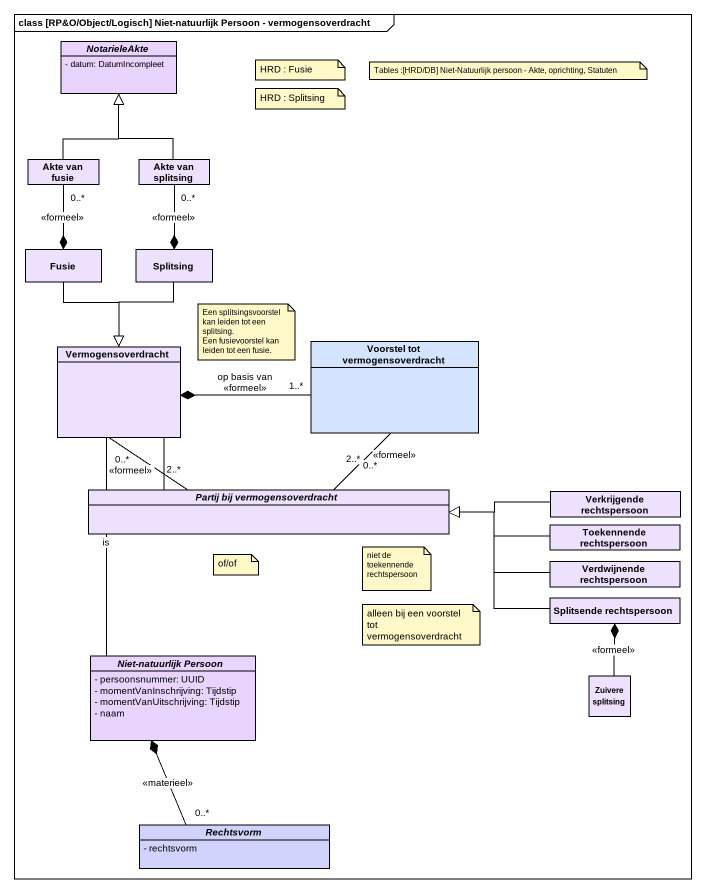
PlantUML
@startuml
mainframe class [RP&O/Object/Logisch] Niet-natuurlijk Persoon - vermogensoverdracht
hide circle
hide empty members
skinparam classAttributeIconSize 0
abstract class NotarieleAkte #E9D4FE {
  - datum: DatumIncompleet
}
class "Akte van fusie" as Akte_van_fusie #EDE1FD
class "Akte van splitsing" as Akte_van_splitsing #EDE1FD
class Fusie #EDE1FD
class Splitsing #EDE1FD
class Vermogensoverdracht #EDE1FD
class "Voorstel tot vermogensoverdracht" as Voorstel_tot #D4E3FE
abstract class "Partij bij vermogensoverdracht" as Partij_bij #EDE1FD
class "Verkrijgende rechtspersoon" as Verkrijgende_rechtspersoon #EDE1FD
class "Toekennende rechtspersoon" as Toekennende_rechtspersoon #EDE1FD
class "Verdwijnende rechtspersoon" as Verdwijnende_rechtspersoon #EDE1FD
class "Splitsende rechtspersoon" as Splitsende_rechtspersoon #EDE1FD
abstract class "Niet-natuurlijk Persoon" as Niet_natuurlijk_Persoon #E9D4FE {
  - persoonsnummer: UUID
  - momentVanInschrijving: Tijdstip
  - momentVanUitschrijving: Tijdstip
  - naam
}
class "Zuivere splitsing" as Zuivere_splitsing #EDE1FD
abstract class Rechtsvorm #D2D3FC {
  - rechtsvorm
}
Akte_van_fusie -up-|> NotarieleAkte
Akte_van_fusie "0..*" --* Fusie : <<formeel>>
Akte_van_splitsing -up-|> NotarieleAkte
Akte_van_splitsing "0..*" --* Splitsing : <<formeel>>
Fusie --|> Vermogensoverdracht
Splitsing --|> Vermogensoverdracht
Vermogensoverdracht "0..*" -- "2..*" Partij_bij : <<formeel>>
Voorstel_tot "1..*" -left-* Vermogensoverdracht : op basis van\n<<formeel>>
Voorstel_tot "0..*" -- "2..*" Partij_bij : <<formeel>>
Partij_bij -- Niet_natuurlijk_Persoon : is
Verkrijgende_rechtspersoon -left-|> Partij_bij
Toekennende_rechtspersoon -left-|> Partij_bij
Verdwijnende_rechtspersoon -left-|> Partij_bij
Splitsende_rechtspersoon -left-|> Partij_bij
Zuivere_splitsing -up-* Splitsende_rechtspersoon : <<formeel>>
Rechtsvorm "0..*" -up-* Niet_natuurlijk_Persoon : <<materieel>>
note as N1
  HRD : Splitsing
end note
note as N2
  HRD : Fusie
end note
note as N3
  Tables :[HRD/DB] Niet-Natuurlijk persoon - Akte, oprichting, Statuten
end note
note as N4
  Een splitsingsvoorstel kan leiden tot een splitsing.
  Een fusievoorstel kan leiden tot een fusie.
end note
note as N5
  of/of
end note
note as N6
  niet de toekennende rechtspersoon
end note
note as N7
  alleen bij een voorstel tot vermogensoverdracht
end note
@enduml
